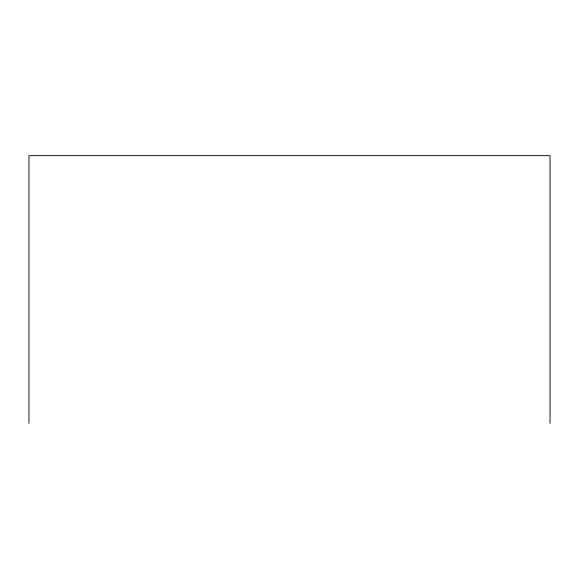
<?xml version="1.0" encoding="UTF-8"?>
<svg xmlns="http://www.w3.org/2000/svg" width="579" height="579" viewBox="0 0 579 579"><rect width="100%" height="100%" fill="white"/><g stroke="black" fill="none" stroke-linecap="round" stroke-linejoin="round"><path stroke-width="0.87" d="M550.05 423.336L550.05 155.664L28.95 155.664L28.95 423.336"/></g></svg>
